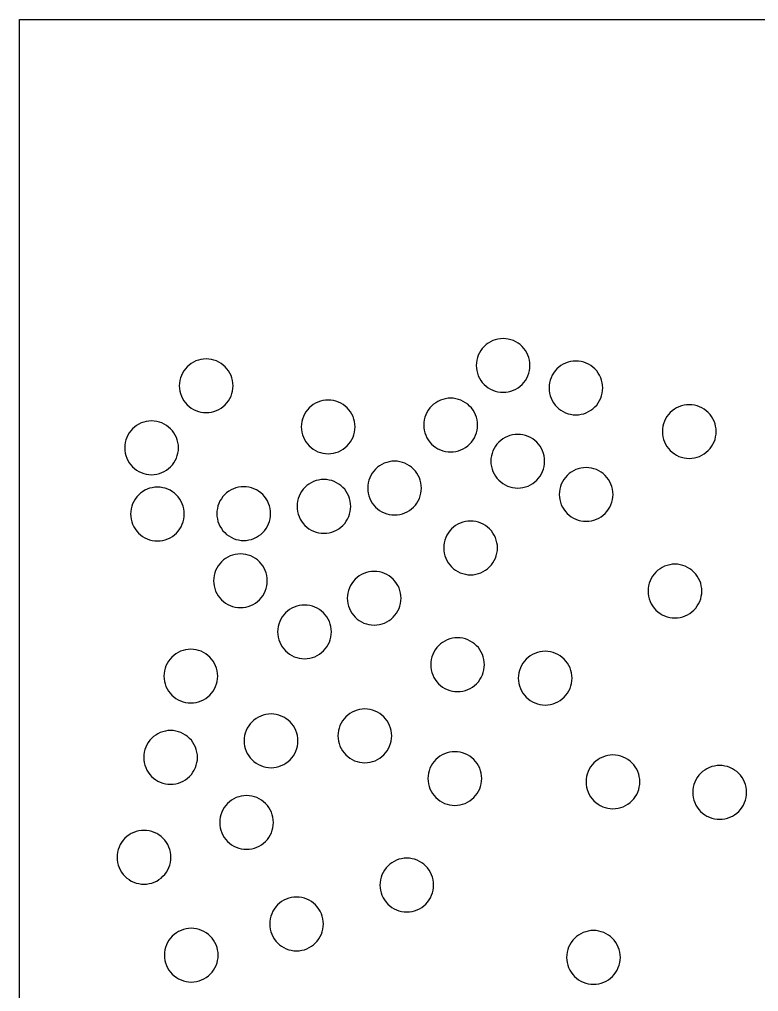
# Model space of a CAD drawing. Header units: millimetres. Extents: x 0 to 406, y 0 to 84.
# Drawn here: x 0 to 41.2, y 29.5 to 83.8 of the extents above; entities that cross this region are included whole.
import ezdxf

# ---------------------------------------------------------------- set-up
doc = ezdxf.new("R2010")
doc.units = ezdxf.units.MM

msp = doc.modelspace()

# ---------------------------------------------------------------- linework, layer by layer
at = {"color": 0}
for points in [[(0, 0), (0, 83.82), (406.4, 83.82), (406.4, 0), (0, 0)], [(28.048, 63.44), (28.147, 63.549), (28.235, 63.667), (28.31, 63.793), (28.373, 63.926), (28.423, 64.065), (28.459, 64.208), (28.48, 64.353), (28.487, 64.5), (28.48, 64.647), (28.459, 64.793), (28.423, 64.936), (28.373, 65.074), (28.31, 65.208), (28.235, 65.334), (28.147, 65.452), (28.048, 65.561), (27.939, 65.66), (27.821, 65.748), (27.694, 65.823), (27.561, 65.886), (27.423, 65.936), (27.28, 65.972), (27.134, 65.993), (26.987, 66), (26.84, 65.993), (26.695, 65.972), (26.552, 65.936), (26.413, 65.886), (26.28, 65.823), (26.154, 65.748), (26.036, 65.66), (25.927, 65.561), (25.828, 65.452), (25.74, 65.334), (25.664, 65.208), (25.602, 65.074), (25.552, 64.936), (25.516, 64.793), (25.495, 64.647), (25.487, 64.5), (25.495, 64.353), (25.516, 64.208), (25.552, 64.065), (25.602, 63.926), (25.664, 63.793), (25.74, 63.667), (25.828, 63.549), (25.927, 63.44), (26.036, 63.341), (26.154, 63.253), (26.28, 63.178), (26.413, 63.115), (26.552, 63.065), (26.695, 63.029), (26.84, 63.008), (26.987, 63), (27.134, 63.008), (27.28, 63.029), (27.423, 63.065), (27.561, 63.115), (27.694, 63.178), (27.821, 63.253), (27.939, 63.341), (28.048, 63.44)], [(11.481, 62.303), (11.579, 62.412), (11.667, 62.53), (11.743, 62.657), (11.806, 62.79), (11.855, 62.928), (11.891, 63.071), (11.913, 63.217), (11.92, 63.364), (11.913, 63.511), (11.891, 63.656), (11.855, 63.799), (11.806, 63.938), (11.743, 64.071), (11.667, 64.197), (11.579, 64.315), (11.481, 64.424), (11.372, 64.523), (11.253, 64.611), (11.127, 64.687), (10.994, 64.75), (10.855, 64.799), (10.713, 64.835), (10.567, 64.856), (10.42, 64.864), (10.273, 64.856), (10.127, 64.835), (9.985, 64.799), (9.846, 64.75), (9.713, 64.687), (9.587, 64.611), (9.468, 64.523), (9.359, 64.424), (9.26, 64.315), (9.173, 64.197), (9.097, 64.071), (9.034, 63.938), (8.985, 63.799), (8.949, 63.656), (8.927, 63.511), (8.92, 63.364), (8.927, 63.217), (8.949, 63.071), (8.985, 62.928), (9.034, 62.79), (9.097, 62.657), (9.173, 62.53), (9.26, 62.412), (9.359, 62.303), (9.468, 62.204), (9.587, 62.116), (9.713, 62.041), (9.846, 61.978), (9.985, 61.928), (10.127, 61.893), (10.273, 61.871), (10.42, 61.864), (10.567, 61.871), (10.713, 61.893), (10.855, 61.928), (10.994, 61.978), (11.127, 62.041), (11.253, 62.116), (11.372, 62.204), (11.481, 62.303)], [(32.111, 62.181), (32.21, 62.29), (32.298, 62.408), (32.373, 62.534), (32.436, 62.668), (32.486, 62.806), (32.522, 62.949), (32.543, 63.095), (32.55, 63.242), (32.543, 63.389), (32.522, 63.534), (32.486, 63.677), (32.436, 63.816), (32.373, 63.949), (32.298, 64.075), (32.21, 64.193), (32.111, 64.302), (32.002, 64.401), (31.884, 64.489), (31.758, 64.564), (31.624, 64.627), (31.486, 64.677), (31.343, 64.713), (31.197, 64.734), (31.05, 64.742), (30.903, 64.734), (30.758, 64.713), (30.615, 64.677), (30.476, 64.627), (30.343, 64.564), (30.217, 64.489), (30.099, 64.401), (29.99, 64.302), (29.891, 64.193), (29.803, 64.075), (29.728, 63.949), (29.665, 63.816), (29.615, 63.677), (29.579, 63.534), (29.558, 63.389), (29.55, 63.242), (29.558, 63.095), (29.579, 62.949), (29.615, 62.806), (29.665, 62.668), (29.728, 62.534), (29.803, 62.408), (29.891, 62.29), (29.99, 62.181), (30.099, 62.082), (30.217, 61.994), (30.343, 61.919), (30.476, 61.856), (30.615, 61.806), (30.758, 61.77), (30.903, 61.749), (31.05, 61.742), (31.197, 61.749), (31.343, 61.77), (31.486, 61.806), (31.624, 61.856), (31.758, 61.919), (31.884, 61.994), (32.002, 62.082), (32.111, 62.181)], [(18.288, 60.008), (18.386, 60.117), (18.474, 60.235), (18.55, 60.362), (18.613, 60.495), (18.662, 60.633), (18.698, 60.776), (18.72, 60.922), (18.727, 61.069), (18.72, 61.216), (18.698, 61.361), (18.662, 61.504), (18.613, 61.643), (18.55, 61.776), (18.474, 61.902), (18.386, 62.02), (18.288, 62.129), (18.179, 62.228), (18.06, 62.316), (17.934, 62.392), (17.801, 62.455), (17.662, 62.504), (17.52, 62.54), (17.374, 62.562), (17.227, 62.569), (17.08, 62.562), (16.934, 62.54), (16.791, 62.504), (16.653, 62.455), (16.52, 62.392), (16.394, 62.316), (16.275, 62.228), (16.166, 62.129), (16.067, 62.02), (15.98, 61.902), (15.904, 61.776), (15.841, 61.643), (15.792, 61.504), (15.756, 61.361), (15.734, 61.216), (15.727, 61.069), (15.734, 60.922), (15.756, 60.776), (15.792, 60.633), (15.841, 60.495), (15.904, 60.362), (15.98, 60.235), (16.067, 60.117), (16.166, 60.008), (16.275, 59.909), (16.394, 59.822), (16.52, 59.746), (16.653, 59.683), (16.791, 59.633), (16.934, 59.598), (17.08, 59.576), (17.227, 59.569), (17.374, 59.576), (17.52, 59.598), (17.662, 59.633), (17.801, 59.683), (17.934, 59.746), (18.06, 59.822), (18.179, 59.909), (18.288, 60.008)], [(25.122, 60.11), (25.221, 60.219), (25.309, 60.338), (25.385, 60.464), (25.448, 60.597), (25.497, 60.736), (25.533, 60.878), (25.555, 61.024), (25.562, 61.171), (25.555, 61.318), (25.533, 61.464), (25.497, 61.606), (25.448, 61.745), (25.385, 61.878), (25.309, 62.004), (25.221, 62.123), (25.122, 62.232), (25.013, 62.331), (24.895, 62.418), (24.769, 62.494), (24.636, 62.557), (24.497, 62.606), (24.354, 62.642), (24.209, 62.664), (24.062, 62.671), (23.915, 62.664), (23.769, 62.642), (23.626, 62.606), (23.488, 62.557), (23.355, 62.494), (23.228, 62.418), (23.11, 62.331), (23.001, 62.232), (22.902, 62.123), (22.815, 62.004), (22.739, 61.878), (22.676, 61.745), (22.626, 61.606), (22.591, 61.464), (22.569, 61.318), (22.562, 61.171), (22.569, 61.024), (22.591, 60.878), (22.626, 60.736), (22.676, 60.597), (22.739, 60.464), (22.815, 60.338), (22.902, 60.219), (23.001, 60.11), (23.11, 60.012), (23.228, 59.924), (23.355, 59.848), (23.488, 59.785), (23.626, 59.736), (23.769, 59.7), (23.915, 59.678), (24.062, 59.671), (24.209, 59.678), (24.354, 59.7), (24.497, 59.736), (24.636, 59.785), (24.769, 59.848), (24.895, 59.924), (25.013, 60.012), (25.122, 60.11)], [(38.438, 59.747), (38.537, 59.856), (38.625, 59.974), (38.7, 60.1), (38.763, 60.233), (38.813, 60.372), (38.849, 60.515), (38.87, 60.66), (38.877, 60.807), (38.87, 60.954), (38.849, 61.1), (38.813, 61.243), (38.763, 61.381), (38.7, 61.514), (38.625, 61.641), (38.537, 61.759), (38.438, 61.868), (38.329, 61.967), (38.211, 62.055), (38.085, 62.13), (37.951, 62.193), (37.813, 62.243), (37.67, 62.279), (37.524, 62.3), (37.377, 62.307), (37.23, 62.3), (37.085, 62.279), (36.942, 62.243), (36.803, 62.193), (36.67, 62.13), (36.544, 62.055), (36.426, 61.967), (36.317, 61.868), (36.218, 61.759), (36.13, 61.641), (36.055, 61.514), (35.992, 61.381), (35.942, 61.243), (35.906, 61.1), (35.885, 60.954), (35.877, 60.807), (35.885, 60.66), (35.906, 60.515), (35.942, 60.372), (35.992, 60.233), (36.055, 60.1), (36.13, 59.974), (36.218, 59.856), (36.317, 59.747), (36.426, 59.648), (36.544, 59.56), (36.67, 59.484), (36.803, 59.422), (36.942, 59.372), (37.085, 59.336), (37.23, 59.315), (37.377, 59.307), (37.524, 59.315), (37.67, 59.336), (37.813, 59.372), (37.951, 59.422), (38.085, 59.484), (38.211, 59.56), (38.329, 59.648), (38.438, 59.747)], [(8.434, 58.84), (8.532, 58.949), (8.62, 59.067), (8.696, 59.193), (8.759, 59.326), (8.808, 59.465), (8.844, 59.608), (8.866, 59.753), (8.873, 59.9), (8.866, 60.047), (8.844, 60.193), (8.808, 60.336), (8.759, 60.474), (8.696, 60.607), (8.62, 60.734), (8.532, 60.852), (8.434, 60.961), (8.325, 61.06), (8.206, 61.147), (8.08, 61.223), (7.947, 61.286), (7.808, 61.336), (7.666, 61.371), (7.52, 61.393), (7.373, 61.4), (7.226, 61.393), (7.08, 61.371), (6.937, 61.336), (6.799, 61.286), (6.666, 61.223), (6.54, 61.147), (6.421, 61.06), (6.312, 60.961), (6.213, 60.852), (6.126, 60.734), (6.05, 60.607), (5.987, 60.474), (5.938, 60.336), (5.902, 60.193), (5.88, 60.047), (5.873, 59.9), (5.88, 59.753), (5.902, 59.608), (5.938, 59.465), (5.987, 59.326), (6.05, 59.193), (6.126, 59.067), (6.213, 58.949), (6.312, 58.84), (6.421, 58.741), (6.54, 58.653), (6.666, 58.577), (6.799, 58.514), (6.937, 58.465), (7.08, 58.429), (7.226, 58.407), (7.373, 58.4), (7.52, 58.407), (7.666, 58.429), (7.808, 58.465), (7.947, 58.514), (8.08, 58.577), (8.206, 58.653), (8.325, 58.741), (8.434, 58.84)], [(28.866, 58.091), (28.965, 58.2), (29.053, 58.318), (29.129, 58.444), (29.192, 58.577), (29.241, 58.716), (29.277, 58.859), (29.298, 59.004), (29.306, 59.151), (29.298, 59.298), (29.277, 59.444), (29.241, 59.587), (29.192, 59.725), (29.129, 59.858), (29.053, 59.985), (28.965, 60.103), (28.866, 60.212), (28.757, 60.311), (28.639, 60.399), (28.513, 60.474), (28.38, 60.537), (28.241, 60.587), (28.098, 60.622), (27.953, 60.644), (27.806, 60.651), (27.659, 60.644), (27.513, 60.622), (27.37, 60.587), (27.232, 60.537), (27.099, 60.474), (26.972, 60.399), (26.854, 60.311), (26.745, 60.212), (26.646, 60.103), (26.558, 59.985), (26.483, 59.858), (26.42, 59.725), (26.37, 59.587), (26.335, 59.444), (26.313, 59.298), (26.306, 59.151), (26.313, 59.004), (26.335, 58.859), (26.37, 58.716), (26.42, 58.577), (26.483, 58.444), (26.558, 58.318), (26.646, 58.2), (26.745, 58.091), (26.854, 57.992), (26.972, 57.904), (27.099, 57.828), (27.232, 57.765), (27.37, 57.716), (27.513, 57.68), (27.659, 57.659), (27.806, 57.651), (27.953, 57.659), (28.098, 57.68), (28.241, 57.716), (28.38, 57.765), (28.513, 57.828), (28.639, 57.904), (28.757, 57.992), (28.866, 58.091)], [(21.992, 56.591), (22.091, 56.7), (22.179, 56.818), (22.255, 56.945), (22.318, 57.078), (22.367, 57.216), (22.403, 57.359), (22.425, 57.505), (22.432, 57.652), (22.425, 57.799), (22.403, 57.944), (22.367, 58.087), (22.318, 58.226), (22.255, 58.359), (22.179, 58.485), (22.091, 58.603), (21.992, 58.713), (21.883, 58.811), (21.765, 58.899), (21.639, 58.975), (21.506, 59.038), (21.367, 59.087), (21.224, 59.123), (21.079, 59.145), (20.932, 59.152), (20.785, 59.145), (20.639, 59.123), (20.496, 59.087), (20.358, 59.038), (20.225, 58.975), (20.098, 58.899), (19.98, 58.811), (19.871, 58.713), (19.772, 58.603), (19.685, 58.485), (19.609, 58.359), (19.546, 58.226), (19.496, 58.087), (19.461, 57.944), (19.439, 57.799), (19.432, 57.652), (19.439, 57.505), (19.461, 57.359), (19.496, 57.216), (19.546, 57.078), (19.609, 56.945), (19.685, 56.818), (19.772, 56.7), (19.871, 56.591), (19.98, 56.492), (20.098, 56.405), (20.225, 56.329), (20.358, 56.266), (20.496, 56.216), (20.639, 56.181), (20.785, 56.159), (20.932, 56.152), (21.079, 56.159), (21.224, 56.181), (21.367, 56.216), (21.506, 56.266), (21.639, 56.329), (21.765, 56.405), (21.883, 56.492), (21.992, 56.591)], [(32.682, 56.238), (32.781, 56.347), (32.869, 56.465), (32.945, 56.591), (33.008, 56.724), (33.057, 56.863), (33.093, 57.006), (33.114, 57.151), (33.122, 57.298), (33.114, 57.445), (33.093, 57.591), (33.057, 57.734), (33.008, 57.872), (32.945, 58.005), (32.869, 58.132), (32.781, 58.25), (32.682, 58.359), (32.573, 58.458), (32.455, 58.545), (32.329, 58.621), (32.196, 58.684), (32.057, 58.734), (31.914, 58.769), (31.769, 58.791), (31.622, 58.798), (31.475, 58.791), (31.329, 58.769), (31.186, 58.734), (31.048, 58.684), (30.915, 58.621), (30.788, 58.545), (30.67, 58.458), (30.561, 58.359), (30.462, 58.25), (30.375, 58.132), (30.299, 58.005), (30.236, 57.872), (30.186, 57.734), (30.151, 57.591), (30.129, 57.445), (30.122, 57.298), (30.129, 57.151), (30.151, 57.006), (30.186, 56.863), (30.236, 56.724), (30.299, 56.591), (30.375, 56.465), (30.462, 56.347), (30.561, 56.238), (30.67, 56.139), (30.788, 56.051), (30.915, 55.975), (31.048, 55.912), (31.186, 55.863), (31.329, 55.827), (31.475, 55.805), (31.622, 55.798), (31.769, 55.805), (31.914, 55.827), (32.057, 55.863), (32.196, 55.912), (32.329, 55.975), (32.455, 56.051), (32.573, 56.139), (32.682, 56.238)], [(18.049, 55.569), (18.148, 55.679), (18.236, 55.797), (18.311, 55.923), (18.374, 56.056), (18.424, 56.195), (18.46, 56.337), (18.481, 56.483), (18.488, 56.63), (18.481, 56.777), (18.46, 56.923), (18.424, 57.066), (18.374, 57.204), (18.311, 57.337), (18.236, 57.463), (18.148, 57.582), (18.049, 57.691), (17.94, 57.79), (17.822, 57.877), (17.696, 57.953), (17.562, 58.016), (17.424, 58.066), (17.281, 58.101), (17.135, 58.123), (16.988, 58.13), (16.841, 58.123), (16.696, 58.101), (16.553, 58.066), (16.414, 58.016), (16.281, 57.953), (16.155, 57.877), (16.037, 57.79), (15.928, 57.691), (15.829, 57.582), (15.741, 57.463), (15.666, 57.337), (15.603, 57.204), (15.553, 57.066), (15.517, 56.923), (15.496, 56.777), (15.488, 56.63), (15.496, 56.483), (15.517, 56.337), (15.553, 56.195), (15.603, 56.056), (15.666, 55.923), (15.741, 55.797), (15.829, 55.679), (15.928, 55.569), (16.037, 55.471), (16.155, 55.383), (16.281, 55.307), (16.414, 55.244), (16.553, 55.195), (16.696, 55.159), (16.841, 55.137), (16.988, 55.13), (17.135, 55.137), (17.281, 55.159), (17.424, 55.195), (17.562, 55.244), (17.696, 55.307), (17.822, 55.383), (17.94, 55.471), (18.049, 55.569)], [(8.761, 55.142), (8.86, 55.251), (8.948, 55.369), (9.023, 55.496), (9.086, 55.629), (9.136, 55.767), (9.172, 55.91), (9.193, 56.056), (9.2, 56.203), (9.193, 56.35), (9.172, 56.495), (9.136, 56.638), (9.086, 56.777), (9.023, 56.91), (8.948, 57.036), (8.86, 57.154), (8.761, 57.263), (8.652, 57.362), (8.534, 57.45), (8.407, 57.526), (8.274, 57.588), (8.136, 57.638), (7.993, 57.674), (7.847, 57.695), (7.7, 57.703), (7.553, 57.695), (7.408, 57.674), (7.265, 57.638), (7.126, 57.588), (6.993, 57.526), (6.867, 57.45), (6.749, 57.362), (6.64, 57.263), (6.541, 57.154), (6.453, 57.036), (6.377, 56.91), (6.315, 56.777), (6.265, 56.638), (6.229, 56.495), (6.208, 56.35), (6.2, 56.203), (6.208, 56.056), (6.229, 55.91), (6.265, 55.767), (6.315, 55.629), (6.377, 55.496), (6.453, 55.369), (6.541, 55.251), (6.64, 55.142), (6.749, 55.043), (6.867, 54.955), (6.993, 54.88), (7.126, 54.817), (7.265, 54.767), (7.408, 54.731), (7.553, 54.71), (7.7, 54.703), (7.847, 54.71), (7.993, 54.731), (8.136, 54.767), (8.274, 54.817), (8.407, 54.88), (8.534, 54.955), (8.652, 55.043), (8.761, 55.142)], [(13.574, 55.163), (13.673, 55.272), (13.76, 55.39), (13.836, 55.516), (13.899, 55.649), (13.949, 55.788), (13.984, 55.931), (14.006, 56.076), (14.013, 56.223), (14.006, 56.37), (13.984, 56.516), (13.949, 56.659), (13.899, 56.797), (13.836, 56.93), (13.76, 57.057), (13.673, 57.175), (13.574, 57.284), (13.465, 57.383), (13.347, 57.471), (13.22, 57.546), (13.087, 57.609), (12.949, 57.659), (12.806, 57.695), (12.66, 57.716), (12.513, 57.723), (12.366, 57.716), (12.221, 57.695), (12.078, 57.659), (11.939, 57.609), (11.806, 57.546), (11.68, 57.471), (11.562, 57.383), (11.453, 57.284), (11.354, 57.175), (11.266, 57.057), (11.19, 56.93), (11.127, 56.797), (11.078, 56.659), (11.042, 56.516), (11.02, 56.37), (11.013, 56.223), (11.02, 56.076), (11.042, 55.931), (11.078, 55.788), (11.127, 55.649), (11.19, 55.516), (11.266, 55.39), (11.354, 55.272), (11.453, 55.163), (11.562, 55.064), (11.68, 54.976), (11.806, 54.901), (11.939, 54.838), (12.078, 54.788), (12.221, 54.752), (12.366, 54.731), (12.513, 54.723), (12.66, 54.731), (12.806, 54.752), (12.949, 54.788), (13.087, 54.838), (13.22, 54.901), (13.347, 54.976), (13.465, 55.064), (13.574, 55.163)], [(26.235, 53.248), (26.334, 53.357), (26.421, 53.476), (26.497, 53.602), (26.56, 53.735), (26.61, 53.874), (26.645, 54.016), (26.667, 54.162), (26.674, 54.309), (26.667, 54.456), (26.645, 54.602), (26.61, 54.745), (26.56, 54.883), (26.497, 55.016), (26.421, 55.142), (26.334, 55.261), (26.235, 55.37), (26.126, 55.469), (26.007, 55.556), (25.881, 55.632), (25.748, 55.695), (25.61, 55.744), (25.467, 55.78), (25.321, 55.802), (25.174, 55.809), (25.027, 55.802), (24.881, 55.78), (24.739, 55.744), (24.6, 55.695), (24.467, 55.632), (24.341, 55.556), (24.223, 55.469), (24.113, 55.37), (24.015, 55.261), (23.927, 55.142), (23.851, 55.016), (23.788, 54.883), (23.739, 54.745), (23.703, 54.602), (23.681, 54.456), (23.674, 54.309), (23.681, 54.162), (23.703, 54.016), (23.739, 53.874), (23.788, 53.735), (23.851, 53.602), (23.927, 53.476), (24.015, 53.357), (24.113, 53.248), (24.223, 53.15), (24.341, 53.062), (24.467, 52.986), (24.6, 52.923), (24.739, 52.874), (24.881, 52.838), (25.027, 52.816), (25.174, 52.809), (25.321, 52.816), (25.467, 52.838), (25.61, 52.874), (25.748, 52.923), (25.881, 52.986), (26.007, 53.062), (26.126, 53.15), (26.235, 53.248)], [(13.393, 51.416), (13.492, 51.525), (13.579, 51.643), (13.655, 51.769), (13.718, 51.902), (13.767, 52.041), (13.803, 52.184), (13.825, 52.329), (13.832, 52.476), (13.825, 52.623), (13.803, 52.769), (13.767, 52.912), (13.718, 53.05), (13.655, 53.184), (13.579, 53.31), (13.492, 53.428), (13.393, 53.537), (13.284, 53.636), (13.165, 53.724), (13.039, 53.799), (12.906, 53.862), (12.768, 53.912), (12.625, 53.948), (12.479, 53.969), (12.332, 53.976), (12.185, 53.969), (12.039, 53.948), (11.897, 53.912), (11.758, 53.862), (11.625, 53.799), (11.499, 53.724), (11.38, 53.636), (11.271, 53.537), (11.173, 53.428), (11.085, 53.31), (11.009, 53.184), (10.946, 53.05), (10.897, 52.912), (10.861, 52.769), (10.839, 52.623), (10.832, 52.476), (10.839, 52.329), (10.861, 52.184), (10.897, 52.041), (10.946, 51.902), (11.009, 51.769), (11.085, 51.643), (11.173, 51.525), (11.271, 51.416), (11.38, 51.317), (11.499, 51.229), (11.625, 51.154), (11.758, 51.091), (11.897, 51.041), (12.039, 51.005), (12.185, 50.984), (12.332, 50.976), (12.479, 50.984), (12.625, 51.005), (12.768, 51.041), (12.906, 51.091), (13.039, 51.154), (13.165, 51.229), (13.284, 51.317), (13.393, 51.416)], [(37.639, 50.841), (37.737, 50.95), (37.825, 51.068), (37.901, 51.194), (37.964, 51.327), (38.013, 51.466), (38.049, 51.609), (38.071, 51.754), (38.078, 51.901), (38.071, 52.048), (38.049, 52.194), (38.013, 52.337), (37.964, 52.475), (37.901, 52.608), (37.825, 52.735), (37.737, 52.853), (37.639, 52.962), (37.529, 53.061), (37.411, 53.148), (37.285, 53.224), (37.152, 53.287), (37.013, 53.337), (36.871, 53.372), (36.725, 53.394), (36.578, 53.401), (36.431, 53.394), (36.285, 53.372), (36.142, 53.337), (36.004, 53.287), (35.871, 53.224), (35.745, 53.148), (35.626, 53.061), (35.517, 52.962), (35.418, 52.853), (35.331, 52.735), (35.255, 52.608), (35.192, 52.475), (35.142, 52.337), (35.107, 52.194), (35.085, 52.048), (35.078, 51.901), (35.085, 51.754), (35.107, 51.609), (35.142, 51.466), (35.192, 51.327), (35.255, 51.194), (35.331, 51.068), (35.418, 50.95), (35.517, 50.841), (35.626, 50.742), (35.745, 50.654), (35.871, 50.578), (36.004, 50.515), (36.142, 50.466), (36.285, 50.43), (36.431, 50.408), (36.578, 50.401), (36.725, 50.408), (36.871, 50.43), (37.013, 50.466), (37.152, 50.515), (37.285, 50.578), (37.411, 50.654), (37.529, 50.742), (37.639, 50.841)], [(20.856, 50.438), (20.955, 50.547), (21.042, 50.665), (21.118, 50.792), (21.181, 50.925), (21.231, 51.063), (21.266, 51.206), (21.288, 51.352), (21.295, 51.499), (21.288, 51.646), (21.266, 51.791), (21.231, 51.934), (21.181, 52.073), (21.118, 52.206), (21.042, 52.332), (20.955, 52.45), (20.856, 52.559), (20.747, 52.658), (20.629, 52.746), (20.502, 52.822), (20.369, 52.885), (20.231, 52.934), (20.088, 52.97), (19.942, 52.992), (19.795, 52.999), (19.648, 52.992), (19.503, 52.97), (19.36, 52.934), (19.221, 52.885), (19.088, 52.822), (18.962, 52.746), (18.844, 52.658), (18.735, 52.559), (18.636, 52.45), (18.548, 52.332), (18.472, 52.206), (18.409, 52.073), (18.36, 51.934), (18.324, 51.791), (18.302, 51.646), (18.295, 51.499), (18.302, 51.352), (18.324, 51.206), (18.36, 51.063), (18.409, 50.925), (18.472, 50.792), (18.548, 50.665), (18.636, 50.547), (18.735, 50.438), (18.844, 50.339), (18.962, 50.252), (19.088, 50.176), (19.221, 50.113), (19.36, 50.063), (19.503, 50.028), (19.648, 50.006), (19.795, 49.999), (19.942, 50.006), (20.088, 50.028), (20.231, 50.063), (20.369, 50.113), (20.502, 50.176), (20.629, 50.252), (20.747, 50.339), (20.856, 50.438)], [(16.969, 48.561), (17.068, 48.67), (17.156, 48.788), (17.231, 48.914), (17.294, 49.047), (17.344, 49.186), (17.38, 49.329), (17.401, 49.474), (17.408, 49.621), (17.401, 49.768), (17.38, 49.914), (17.344, 50.057), (17.294, 50.195), (17.231, 50.328), (17.156, 50.455), (17.068, 50.573), (16.969, 50.682), (16.86, 50.781), (16.742, 50.869), (16.616, 50.944), (16.482, 51.007), (16.344, 51.057), (16.201, 51.093), (16.055, 51.114), (15.908, 51.121), (15.761, 51.114), (15.616, 51.093), (15.473, 51.057), (15.334, 51.007), (15.201, 50.944), (15.075, 50.869), (14.957, 50.781), (14.848, 50.682), (14.749, 50.573), (14.661, 50.455), (14.586, 50.328), (14.523, 50.195), (14.473, 50.057), (14.437, 49.914), (14.416, 49.768), (14.408, 49.621), (14.416, 49.474), (14.437, 49.329), (14.473, 49.186), (14.523, 49.047), (14.586, 48.914), (14.661, 48.788), (14.749, 48.67), (14.848, 48.561), (14.957, 48.462), (15.075, 48.374), (15.201, 48.298), (15.334, 48.236), (15.473, 48.186), (15.616, 48.15), (15.761, 48.129), (15.908, 48.121), (16.055, 48.129), (16.201, 48.15), (16.344, 48.186), (16.482, 48.236), (16.616, 48.298), (16.742, 48.374), (16.86, 48.462), (16.969, 48.561)], [(25.509, 46.729), (25.608, 46.838), (25.696, 46.956), (25.771, 47.082), (25.834, 47.216), (25.884, 47.354), (25.92, 47.497), (25.941, 47.643), (25.949, 47.79), (25.941, 47.937), (25.92, 48.082), (25.884, 48.225), (25.834, 48.364), (25.771, 48.497), (25.696, 48.623), (25.608, 48.741), (25.509, 48.85), (25.4, 48.949), (25.282, 49.037), (25.156, 49.112), (25.023, 49.175), (24.884, 49.225), (24.741, 49.261), (24.596, 49.282), (24.449, 49.29), (24.302, 49.282), (24.156, 49.261), (24.013, 49.225), (23.875, 49.175), (23.741, 49.112), (23.615, 49.037), (23.497, 48.949), (23.388, 48.85), (23.289, 48.741), (23.201, 48.623), (23.126, 48.497), (23.063, 48.364), (23.013, 48.225), (22.977, 48.082), (22.956, 47.937), (22.949, 47.79), (22.956, 47.643), (22.977, 47.497), (23.013, 47.354), (23.063, 47.216), (23.126, 47.082), (23.201, 46.956), (23.289, 46.838), (23.388, 46.729), (23.497, 46.63), (23.615, 46.542), (23.741, 46.467), (23.875, 46.404), (24.013, 46.354), (24.156, 46.318), (24.302, 46.297), (24.449, 46.29), (24.596, 46.297), (24.741, 46.318), (24.884, 46.354), (25.023, 46.404), (25.156, 46.467), (25.282, 46.542), (25.4, 46.63), (25.509, 46.729)], [(10.623, 46.091), (10.722, 46.2), (10.81, 46.318), (10.885, 46.445), (10.948, 46.578), (10.998, 46.716), (11.034, 46.859), (11.055, 47.005), (11.063, 47.152), (11.055, 47.299), (11.034, 47.444), (10.998, 47.587), (10.948, 47.726), (10.885, 47.859), (10.81, 47.985), (10.722, 48.103), (10.623, 48.213), (10.514, 48.311), (10.396, 48.399), (10.27, 48.475), (10.137, 48.538), (9.998, 48.587), (9.855, 48.623), (9.71, 48.645), (9.563, 48.652), (9.415, 48.645), (9.27, 48.623), (9.127, 48.587), (8.988, 48.538), (8.855, 48.475), (8.729, 48.399), (8.611, 48.311), (8.502, 48.213), (8.403, 48.103), (8.315, 47.985), (8.24, 47.859), (8.177, 47.726), (8.127, 47.587), (8.091, 47.444), (8.07, 47.299), (8.063, 47.152), (8.07, 47.005), (8.091, 46.859), (8.127, 46.716), (8.177, 46.578), (8.24, 46.445), (8.315, 46.318), (8.403, 46.2), (8.502, 46.091), (8.611, 45.992), (8.729, 45.905), (8.855, 45.829), (8.988, 45.766), (9.127, 45.716), (9.27, 45.681), (9.415, 45.659), (9.563, 45.652), (9.71, 45.659), (9.855, 45.681), (9.998, 45.716), (10.137, 45.766), (10.27, 45.829), (10.396, 45.905), (10.514, 45.992), (10.623, 46.091)], [(30.398, 45.975), (30.497, 46.084), (30.584, 46.202), (30.66, 46.328), (30.723, 46.462), (30.773, 46.6), (30.808, 46.743), (30.83, 46.889), (30.837, 47.036), (30.83, 47.183), (30.808, 47.328), (30.773, 47.471), (30.723, 47.61), (30.66, 47.743), (30.584, 47.869), (30.497, 47.987), (30.398, 48.096), (30.289, 48.195), (30.171, 48.283), (30.044, 48.358), (29.911, 48.421), (29.773, 48.471), (29.63, 48.507), (29.484, 48.528), (29.337, 48.536), (29.19, 48.528), (29.045, 48.507), (28.902, 48.471), (28.763, 48.421), (28.63, 48.358), (28.504, 48.283), (28.386, 48.195), (28.277, 48.096), (28.178, 47.987), (28.09, 47.869), (28.014, 47.743), (27.951, 47.61), (27.902, 47.471), (27.866, 47.328), (27.844, 47.183), (27.837, 47.036), (27.844, 46.889), (27.866, 46.743), (27.902, 46.6), (27.951, 46.462), (28.014, 46.328), (28.09, 46.202), (28.178, 46.084), (28.277, 45.975), (28.386, 45.876), (28.504, 45.788), (28.63, 45.713), (28.763, 45.65), (28.902, 45.6), (29.045, 45.564), (29.19, 45.543), (29.337, 45.536), (29.484, 45.543), (29.63, 45.564), (29.773, 45.6), (29.911, 45.65), (30.044, 45.713), (30.171, 45.788), (30.289, 45.876), (30.398, 45.975)], [(20.333, 42.754), (20.431, 42.863), (20.519, 42.982), (20.595, 43.108), (20.658, 43.241), (20.707, 43.38), (20.743, 43.522), (20.765, 43.668), (20.772, 43.815), (20.765, 43.962), (20.743, 44.108), (20.707, 44.25), (20.658, 44.389), (20.595, 44.522), (20.519, 44.648), (20.431, 44.767), (20.333, 44.876), (20.224, 44.975), (20.105, 45.062), (19.979, 45.138), (19.846, 45.201), (19.707, 45.25), (19.565, 45.286), (19.419, 45.308), (19.272, 45.315), (19.125, 45.308), (18.979, 45.286), (18.836, 45.25), (18.698, 45.201), (18.565, 45.138), (18.439, 45.062), (18.32, 44.975), (18.211, 44.876), (18.112, 44.767), (18.025, 44.648), (17.949, 44.522), (17.886, 44.389), (17.837, 44.25), (17.801, 44.108), (17.779, 43.962), (17.772, 43.815), (17.779, 43.668), (17.801, 43.522), (17.837, 43.38), (17.886, 43.241), (17.949, 43.108), (18.025, 42.982), (18.112, 42.863), (18.211, 42.754), (18.32, 42.656), (18.439, 42.568), (18.565, 42.492), (18.698, 42.429), (18.836, 42.38), (18.979, 42.344), (19.125, 42.322), (19.272, 42.315), (19.419, 42.322), (19.565, 42.344), (19.707, 42.38), (19.846, 42.429), (19.979, 42.492), (20.105, 42.568), (20.224, 42.656), (20.333, 42.754)], [(15.099, 42.477), (15.198, 42.586), (15.286, 42.704), (15.362, 42.831), (15.424, 42.964), (15.474, 43.102), (15.51, 43.245), (15.531, 43.391), (15.539, 43.538), (15.531, 43.685), (15.51, 43.83), (15.474, 43.973), (15.424, 44.112), (15.362, 44.245), (15.286, 44.371), (15.198, 44.489), (15.099, 44.598), (14.99, 44.697), (14.872, 44.785), (14.746, 44.861), (14.613, 44.923), (14.474, 44.973), (14.331, 45.009), (14.186, 45.03), (14.039, 45.038), (13.892, 45.03), (13.746, 45.009), (13.603, 44.973), (13.465, 44.923), (13.332, 44.861), (13.205, 44.785), (13.087, 44.697), (12.978, 44.598), (12.879, 44.489), (12.791, 44.371), (12.716, 44.245), (12.653, 44.112), (12.603, 43.973), (12.567, 43.83), (12.546, 43.685), (12.539, 43.538), (12.546, 43.391), (12.567, 43.245), (12.603, 43.102), (12.653, 42.964), (12.716, 42.831), (12.791, 42.704), (12.879, 42.586), (12.978, 42.477), (13.087, 42.378), (13.205, 42.29), (13.332, 42.215), (13.465, 42.152), (13.603, 42.102), (13.746, 42.066), (13.892, 42.045), (14.039, 42.038), (14.186, 42.045), (14.331, 42.066), (14.474, 42.102), (14.613, 42.152), (14.746, 42.215), (14.872, 42.29), (14.99, 42.378), (15.099, 42.477)], [(9.495, 41.553), (9.594, 41.662), (9.682, 41.781), (9.757, 41.907), (9.82, 42.04), (9.87, 42.179), (9.906, 42.321), (9.927, 42.467), (9.934, 42.614), (9.927, 42.761), (9.906, 42.907), (9.87, 43.049), (9.82, 43.188), (9.757, 43.321), (9.682, 43.447), (9.594, 43.566), (9.495, 43.675), (9.386, 43.773), (9.268, 43.861), (9.142, 43.937), (9.008, 44), (8.87, 44.049), (8.727, 44.085), (8.581, 44.107), (8.434, 44.114), (8.287, 44.107), (8.142, 44.085), (7.999, 44.049), (7.86, 44), (7.727, 43.937), (7.601, 43.861), (7.483, 43.773), (7.374, 43.675), (7.275, 43.566), (7.187, 43.447), (7.112, 43.321), (7.049, 43.188), (6.999, 43.049), (6.963, 42.907), (6.942, 42.761), (6.934, 42.614), (6.942, 42.467), (6.963, 42.321), (6.999, 42.179), (7.049, 42.04), (7.112, 41.907), (7.187, 41.781), (7.275, 41.662), (7.374, 41.553), (7.483, 41.454), (7.601, 41.367), (7.727, 41.291), (7.86, 41.228), (7.999, 41.179), (8.142, 41.143), (8.287, 41.121), (8.434, 41.114), (8.581, 41.121), (8.727, 41.143), (8.87, 41.179), (9.008, 41.228), (9.142, 41.291), (9.268, 41.367), (9.386, 41.454), (9.495, 41.553)], [(25.356, 40.37), (25.455, 40.479), (25.542, 40.597), (25.618, 40.724), (25.681, 40.857), (25.73, 40.995), (25.766, 41.138), (25.788, 41.284), (25.795, 41.431), (25.788, 41.578), (25.766, 41.723), (25.73, 41.866), (25.681, 42.005), (25.618, 42.138), (25.542, 42.264), (25.455, 42.382), (25.356, 42.491), (25.247, 42.59), (25.128, 42.678), (25.002, 42.754), (24.869, 42.816), (24.731, 42.866), (24.588, 42.902), (24.442, 42.923), (24.295, 42.931), (24.148, 42.923), (24.002, 42.902), (23.86, 42.866), (23.721, 42.816), (23.588, 42.754), (23.462, 42.678), (23.343, 42.59), (23.234, 42.491), (23.136, 42.382), (23.048, 42.264), (22.972, 42.138), (22.909, 42.005), (22.86, 41.866), (22.824, 41.723), (22.802, 41.578), (22.795, 41.431), (22.802, 41.284), (22.824, 41.138), (22.86, 40.995), (22.909, 40.857), (22.972, 40.724), (23.048, 40.597), (23.136, 40.479), (23.234, 40.37), (23.343, 40.271), (23.462, 40.183), (23.588, 40.108), (23.721, 40.045), (23.86, 39.995), (24.002, 39.959), (24.148, 39.938), (24.295, 39.931), (24.442, 39.938), (24.588, 39.959), (24.731, 39.995), (24.869, 40.045), (25.002, 40.108), (25.128, 40.183), (25.247, 40.271), (25.356, 40.37)], [(34.18, 40.186), (34.279, 40.295), (34.367, 40.413), (34.442, 40.539), (34.505, 40.672), (34.555, 40.811), (34.59, 40.954), (34.612, 41.099), (34.619, 41.247), (34.612, 41.394), (34.59, 41.539), (34.555, 41.682), (34.505, 41.821), (34.442, 41.954), (34.367, 42.08), (34.279, 42.198), (34.18, 42.307), (34.071, 42.406), (33.953, 42.494), (33.826, 42.569), (33.693, 42.632), (33.555, 42.682), (33.412, 42.718), (33.266, 42.739), (33.119, 42.747), (32.972, 42.739), (32.827, 42.718), (32.684, 42.682), (32.545, 42.632), (32.412, 42.569), (32.286, 42.494), (32.168, 42.406), (32.059, 42.307), (31.96, 42.198), (31.872, 42.08), (31.796, 41.954), (31.733, 41.821), (31.684, 41.682), (31.648, 41.539), (31.627, 41.394), (31.619, 41.247), (31.627, 41.099), (31.648, 40.954), (31.684, 40.811), (31.733, 40.672), (31.796, 40.539), (31.872, 40.413), (31.96, 40.295), (32.059, 40.186), (32.168, 40.087), (32.286, 39.999), (32.412, 39.924), (32.545, 39.861), (32.684, 39.811), (32.827, 39.775), (32.972, 39.754), (33.119, 39.747), (33.266, 39.754), (33.412, 39.775), (33.555, 39.811), (33.693, 39.861), (33.826, 39.924), (33.953, 39.999), (34.071, 40.087), (34.18, 40.186)], [(40.134, 39.599), (40.233, 39.708), (40.32, 39.827), (40.396, 39.953), (40.459, 40.086), (40.509, 40.225), (40.544, 40.367), (40.566, 40.513), (40.573, 40.66), (40.566, 40.807), (40.544, 40.953), (40.509, 41.095), (40.459, 41.234), (40.396, 41.367), (40.32, 41.493), (40.233, 41.612), (40.134, 41.721), (40.025, 41.82), (39.907, 41.907), (39.78, 41.983), (39.647, 42.046), (39.509, 42.095), (39.366, 42.131), (39.22, 42.153), (39.073, 42.16), (38.926, 42.153), (38.781, 42.131), (38.638, 42.095), (38.499, 42.046), (38.366, 41.983), (38.24, 41.907), (38.122, 41.82), (38.012, 41.721), (37.914, 41.612), (37.826, 41.493), (37.75, 41.367), (37.687, 41.234), (37.638, 41.095), (37.602, 40.953), (37.58, 40.807), (37.573, 40.66), (37.58, 40.513), (37.602, 40.367), (37.638, 40.225), (37.687, 40.086), (37.75, 39.953), (37.826, 39.827), (37.914, 39.708), (38.012, 39.599), (38.122, 39.501), (38.24, 39.413), (38.366, 39.337), (38.499, 39.274), (38.638, 39.225), (38.781, 39.189), (38.926, 39.167), (39.073, 39.16), (39.22, 39.167), (39.366, 39.189), (39.509, 39.225), (39.647, 39.274), (39.78, 39.337), (39.907, 39.413), (40.025, 39.501), (40.134, 39.599)], [(13.734, 37.918), (13.833, 38.027), (13.92, 38.145), (13.996, 38.271), (14.059, 38.405), (14.109, 38.543), (14.144, 38.686), (14.166, 38.832), (14.173, 38.979), (14.166, 39.126), (14.144, 39.271), (14.109, 39.414), (14.059, 39.553), (13.996, 39.686), (13.92, 39.812), (13.833, 39.93), (13.734, 40.039), (13.625, 40.138), (13.507, 40.226), (13.38, 40.301), (13.247, 40.364), (13.109, 40.414), (12.966, 40.45), (12.82, 40.471), (12.673, 40.479), (12.526, 40.471), (12.381, 40.45), (12.238, 40.414), (12.099, 40.364), (11.966, 40.301), (11.84, 40.226), (11.722, 40.138), (11.613, 40.039), (11.514, 39.93), (11.426, 39.812), (11.35, 39.686), (11.287, 39.553), (11.238, 39.414), (11.202, 39.271), (11.18, 39.126), (11.173, 38.979), (11.18, 38.832), (11.202, 38.686), (11.238, 38.543), (11.287, 38.405), (11.35, 38.271), (11.426, 38.145), (11.514, 38.027), (11.613, 37.918), (11.722, 37.819), (11.84, 37.731), (11.966, 37.656), (12.099, 37.593), (12.238, 37.543), (12.381, 37.507), (12.526, 37.486), (12.673, 37.479), (12.82, 37.486), (12.966, 37.507), (13.109, 37.543), (13.247, 37.593), (13.38, 37.656), (13.507, 37.731), (13.625, 37.819), (13.734, 37.918)], [(8.01, 35.973), (8.109, 36.082), (8.197, 36.2), (8.272, 36.326), (8.335, 36.459), (8.385, 36.598), (8.421, 36.741), (8.442, 36.886), (8.45, 37.033), (8.442, 37.18), (8.421, 37.326), (8.385, 37.469), (8.335, 37.607), (8.272, 37.74), (8.197, 37.867), (8.109, 37.985), (8.01, 38.094), (7.901, 38.193), (7.783, 38.28), (7.657, 38.356), (7.524, 38.419), (7.385, 38.469), (7.242, 38.504), (7.097, 38.526), (6.95, 38.533), (6.803, 38.526), (6.657, 38.504), (6.514, 38.469), (6.376, 38.419), (6.242, 38.356), (6.116, 38.28), (5.998, 38.193), (5.889, 38.094), (5.79, 37.985), (5.702, 37.867), (5.627, 37.74), (5.564, 37.607), (5.514, 37.469), (5.478, 37.326), (5.457, 37.18), (5.45, 37.033), (5.457, 36.886), (5.478, 36.741), (5.514, 36.598), (5.564, 36.459), (5.627, 36.326), (5.702, 36.2), (5.79, 36.082), (5.889, 35.973), (5.998, 35.874), (6.116, 35.786), (6.242, 35.71), (6.376, 35.647), (6.514, 35.598), (6.657, 35.562), (6.803, 35.54), (6.95, 35.533), (7.097, 35.54), (7.242, 35.562), (7.385, 35.598), (7.524, 35.647), (7.657, 35.71), (7.783, 35.786), (7.901, 35.874), (8.01, 35.973)], [(22.674, 34.425), (22.773, 34.534), (22.861, 34.652), (22.936, 34.778), (22.999, 34.911), (23.049, 35.05), (23.085, 35.193), (23.106, 35.338), (23.113, 35.485), (23.106, 35.632), (23.085, 35.778), (23.049, 35.921), (22.999, 36.059), (22.936, 36.192), (22.861, 36.319), (22.773, 36.437), (22.674, 36.546), (22.565, 36.645), (22.447, 36.732), (22.32, 36.808), (22.187, 36.871), (22.049, 36.921), (21.906, 36.956), (21.76, 36.978), (21.613, 36.985), (21.466, 36.978), (21.321, 36.956), (21.178, 36.921), (21.039, 36.871), (20.906, 36.808), (20.78, 36.732), (20.662, 36.645), (20.553, 36.546), (20.454, 36.437), (20.366, 36.319), (20.29, 36.192), (20.228, 36.059), (20.178, 35.921), (20.142, 35.778), (20.121, 35.632), (20.113, 35.485), (20.121, 35.338), (20.142, 35.193), (20.178, 35.05), (20.228, 34.911), (20.29, 34.778), (20.366, 34.652), (20.454, 34.534), (20.553, 34.425), (20.662, 34.326), (20.78, 34.238), (20.906, 34.162), (21.039, 34.099), (21.178, 34.05), (21.321, 34.014), (21.466, 33.992), (21.613, 33.985), (21.76, 33.992), (21.906, 34.014), (22.049, 34.05), (22.187, 34.099), (22.32, 34.162), (22.447, 34.238), (22.565, 34.326), (22.674, 34.425)], [(16.523, 32.25), (16.622, 32.36), (16.71, 32.478), (16.786, 32.604), (16.848, 32.737), (16.898, 32.876), (16.934, 33.019), (16.955, 33.164), (16.963, 33.311), (16.955, 33.458), (16.934, 33.604), (16.898, 33.747), (16.848, 33.885), (16.786, 34.018), (16.71, 34.144), (16.622, 34.263), (16.523, 34.372), (16.414, 34.471), (16.296, 34.558), (16.17, 34.634), (16.037, 34.697), (15.898, 34.747), (15.755, 34.782), (15.61, 34.804), (15.463, 34.811), (15.316, 34.804), (15.17, 34.782), (15.027, 34.747), (14.889, 34.697), (14.756, 34.634), (14.629, 34.558), (14.511, 34.471), (14.402, 34.372), (14.303, 34.263), (14.215, 34.144), (14.14, 34.018), (14.077, 33.885), (14.027, 33.747), (13.991, 33.604), (13.97, 33.458), (13.963, 33.311), (13.97, 33.164), (13.991, 33.019), (14.027, 32.876), (14.077, 32.737), (14.14, 32.604), (14.215, 32.478), (14.303, 32.36), (14.402, 32.25), (14.511, 32.152), (14.629, 32.064), (14.756, 31.988), (14.889, 31.925), (15.027, 31.876), (15.17, 31.84), (15.316, 31.818), (15.463, 31.811), (15.61, 31.818), (15.755, 31.84), (15.898, 31.876), (16.037, 31.925), (16.17, 31.988), (16.296, 32.064), (16.414, 32.152), (16.523, 32.25)], [(10.649, 30.508), (10.748, 30.617), (10.836, 30.736), (10.911, 30.862), (10.974, 30.995), (11.024, 31.133), (11.06, 31.276), (11.081, 31.422), (11.089, 31.569), (11.081, 31.716), (11.06, 31.861), (11.024, 32.004), (10.974, 32.143), (10.911, 32.276), (10.836, 32.402), (10.748, 32.52), (10.649, 32.63), (10.54, 32.728), (10.422, 32.816), (10.296, 32.892), (10.163, 32.955), (10.024, 33.004), (9.881, 33.04), (9.736, 33.062), (9.589, 33.069), (9.442, 33.062), (9.296, 33.04), (9.153, 33.004), (9.015, 32.955), (8.881, 32.892), (8.755, 32.816), (8.637, 32.728), (8.528, 32.63), (8.429, 32.52), (8.341, 32.402), (8.266, 32.276), (8.203, 32.143), (8.153, 32.004), (8.117, 31.861), (8.096, 31.716), (8.089, 31.569), (8.096, 31.422), (8.117, 31.276), (8.153, 31.133), (8.203, 30.995), (8.266, 30.862), (8.341, 30.736), (8.429, 30.617), (8.528, 30.508), (8.637, 30.409), (8.755, 30.322), (8.881, 30.246), (9.015, 30.183), (9.153, 30.133), (9.296, 30.098), (9.442, 30.076), (9.589, 30.069), (9.736, 30.076), (9.881, 30.098), (10.024, 30.133), (10.163, 30.183), (10.296, 30.246), (10.422, 30.322), (10.54, 30.409), (10.649, 30.508)], [(33.093, 30.385), (33.192, 30.494), (33.279, 30.613), (33.355, 30.739), (33.418, 30.872), (33.467, 31.011), (33.503, 31.153), (33.525, 31.299), (33.532, 31.446), (33.525, 31.593), (33.503, 31.739), (33.467, 31.881), (33.418, 32.02), (33.355, 32.153), (33.279, 32.279), (33.192, 32.398), (33.093, 32.507), (32.984, 32.605), (32.865, 32.693), (32.739, 32.769), (32.606, 32.832), (32.468, 32.881), (32.325, 32.917), (32.179, 32.939), (32.032, 32.946), (31.885, 32.939), (31.739, 32.917), (31.597, 32.881), (31.458, 32.832), (31.325, 32.769), (31.199, 32.693), (31.08, 32.605), (30.971, 32.507), (30.873, 32.398), (30.785, 32.279), (30.709, 32.153), (30.646, 32.02), (30.597, 31.881), (30.561, 31.739), (30.539, 31.593), (30.532, 31.446), (30.539, 31.299), (30.561, 31.153), (30.597, 31.011), (30.646, 30.872), (30.709, 30.739), (30.785, 30.613), (30.873, 30.494), (30.971, 30.385), (31.08, 30.286), (31.199, 30.199), (31.325, 30.123), (31.458, 30.06), (31.597, 30.011), (31.739, 29.975), (31.885, 29.953), (32.032, 29.946), (32.179, 29.953), (32.325, 29.975), (32.468, 30.011), (32.606, 30.06), (32.739, 30.123), (32.865, 30.199), (32.984, 30.286), (33.093, 30.385)]]:
    msp.add_lwpolyline(points, dxfattribs=at)

doc.saveas('drawing.dxf')
